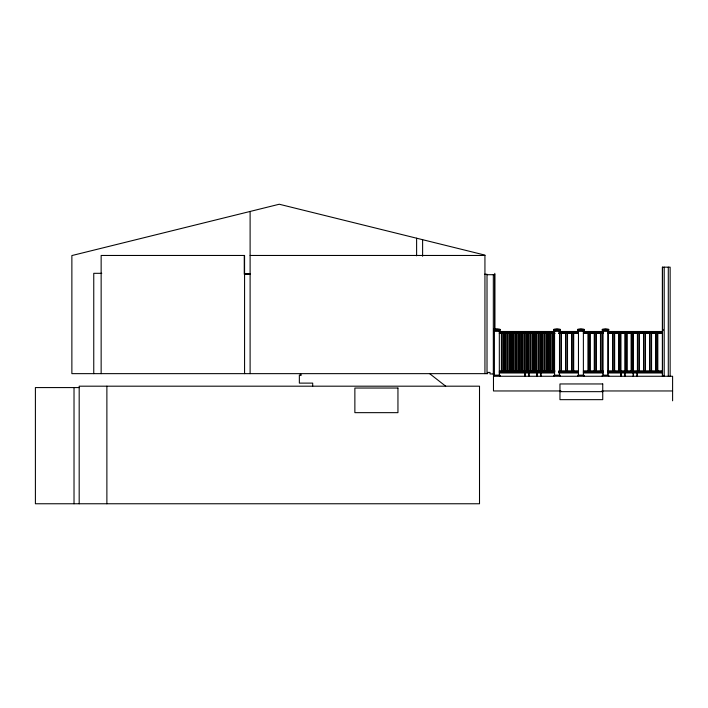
<?xml version="1.0" encoding="UTF-8"?>
<svg xmlns="http://www.w3.org/2000/svg" width="708" height="708" viewBox="0 0 708 708"><rect width="100%" height="100%" fill="white"/><g stroke="black" fill="none" stroke-linecap="round" stroke-linejoin="round"><path stroke-width="1.06" d="M493.635 329.406L496.866 328.866L500.096 329.406L500.096 330.636L493.635 330.636L493.635 329.406L500.096 329.406M553.798 329.406L557.028 328.866L560.267 329.406L560.267 330.636L553.798 330.636L553.798 329.406L560.267 329.406M577.693 329.406L580.923 328.866L584.153 329.406L584.153 330.636L577.693 330.636L577.693 329.406L584.153 329.406M602.278 329.406L605.508 328.866L608.738 329.406L608.738 330.636L602.278 330.636L602.278 329.406L608.738 329.406M250.11 255.464L484.936 255.464M101.766 273.315L93.757 273.315L93.757 373.647M244.57 273.934L250.11 273.934M244.57 274.084L250.11 274.084M484.555 274.244L487.015 274.244L487.015 373.647M487.015 274.704L494.786 274.704M499.326 331.486L554.568 331.486M558.674 331.486L578.463 331.486M583.383 331.486L603.172 331.486M607.561 331.486L662.52 331.486M499.326 331.795L554.568 331.795M558.674 331.795L578.463 331.795M583.383 331.795L603.172 331.795M607.968 331.795L662.52 331.795M499.326 333.026L554.568 333.026M558.674 333.026L578.463 333.026M583.383 333.026L603.172 333.026M607.968 333.026L662.52 333.026M499.326 333.335L555.037 333.335M558.674 333.335L578.463 333.335M583.383 333.335L603.172 333.335M607.561 333.335L662.52 333.335M499.326 371.036L555.037 371.036M558.674 371.036L578.463 371.036M583.383 371.036L603.172 371.036M607.561 371.036L662.52 371.036M499.326 371.346L554.568 371.346M558.674 371.346L578.463 371.346M583.383 371.346L603.172 371.346M607.561 371.346L662.52 371.346M499.326 372.576L554.568 372.576M558.674 372.576L578.463 372.576M583.383 372.576L603.172 372.576M607.968 372.576L662.52 372.576M499.326 372.877L554.568 372.877M558.674 372.877L578.463 372.877M583.383 372.877L603.172 372.877M607.561 372.877L662.52 372.877M301.555 375.036L299.351 375.036L299.351 383.116L312.697 383.116L312.697 386.187M493.476 376.267L672.6 376.267L672.6 400.808M79.517 387.577L35.4 387.577L35.4 503.76L479.511 503.76L479.511 386.187L79.181 386.187L79.181 503.76M560.922 390.958L493.476 390.958L493.476 373.957L490.016 373.957L490.016 372.417L487.626 372.417L487.626 373.647L71.871 373.647L71.871 255.561L279.262 204.24L484.936 255.101L484.936 373.647M601.835 390.958L672.6 390.958M559.957 391.657L602.738 391.657M429.437 373.497L445.677 386.17M493.777 374.098L493.326 374.576L493.326 274.704M670.14 376.267L670.14 267.164L662.369 267.164L662.369 376.267M668.29 267.164L668.29 376.267M664.21 267.164L664.21 376.267M663.024 329.406L663.024 330.636M663.024 375.346L663.024 376.267M662.52 267.164L662.52 376.267M657.723 333.335L657.723 371.036M657.564 333.335L657.564 371.036M656.033 333.335L656.033 371.036M655.874 333.335L655.874 371.036M651.564 333.335L651.564 371.036M651.413 333.335L651.413 371.036M649.873 333.335L649.873 371.036M649.714 333.335L649.723 371.036M645.413 333.335L645.413 371.036M645.254 333.335L645.254 371.036M643.714 333.335L643.714 371.036M643.563 333.335L643.563 371.036M639.253 333.335L639.253 371.036M639.103 333.335L639.103 371.036M637.563 333.335L637.563 371.036M637.412 333.335L637.412 371.036M637.244 372.877L637.244 376.267M637.094 372.877L637.094 376.267M633.394 372.877L633.394 376.267M633.244 372.877L633.244 376.267M633.102 333.335L633.102 371.036M632.943 333.335L632.943 371.036M631.403 333.335L631.412 371.036M631.253 333.335L631.253 371.036M626.943 333.335L626.943 371.036M626.792 333.335L626.792 371.036M625.253 333.335L625.253 371.036M625.102 333.335L625.093 371.036M624.952 372.877L624.952 376.267M624.801 372.877L624.801 376.267M621.102 372.877L621.102 376.267M620.951 372.877L620.951 376.267M620.783 333.335L620.792 371.036M620.633 333.335L620.633 371.036M619.102 333.335L619.102 371.036M618.942 333.335L618.942 371.036M614.633 333.335L614.633 371.036M614.482 333.335L614.482 371.036M612.942 333.335L612.942 371.036M612.783 333.335L612.783 371.036M608.738 376.267L608.738 375.346L602.278 375.346L602.278 376.267M608.429 330.636L608.429 331.176L602.579 331.176L602.579 330.636M608.473 333.335L608.473 371.036M608.429 375.346L602.579 375.346M608.322 333.335L608.322 371.036M607.968 331.176L607.968 375.036M603.048 331.176L603.048 375.036M602.322 333.335L602.322 371.036M602.172 333.335L602.172 371.036M600.632 333.335L600.632 371.036M600.472 333.335L600.472 371.036M596.163 333.335L596.163 371.036M596.012 333.335L596.012 371.036M594.472 333.335L594.472 371.036M594.322 333.335L594.322 371.036M590.012 333.335L590.012 371.036M589.852 333.335L589.852 371.036M588.321 333.335L588.321 371.036M588.162 333.335L588.162 371.036M584.153 376.267L584.153 375.346L577.693 375.346L577.693 376.267M583.843 330.636L583.843 331.176L578.002 331.176L578.002 330.636M583.843 375.346L578.002 375.346M583.383 331.176L583.383 375.036M578.463 331.176L578.463 375.036M573.657 333.335L573.657 371.036M573.507 333.335L573.507 371.036M571.967 333.335L571.967 371.036M571.816 333.335L571.816 371.036M567.506 333.335L567.506 371.036M567.347 333.335L567.347 371.036M565.816 333.335L565.816 371.036M565.657 333.335L565.657 371.036M561.347 333.335L561.347 371.036M561.196 333.335L561.196 371.036M560.267 376.267L560.267 375.346L553.798 375.346L553.798 376.267M559.957 330.636L559.957 331.176L554.107 331.176L554.107 330.636M559.957 375.346L554.107 375.346M559.656 333.335L559.656 371.036M559.497 331.176L559.497 375.036M554.568 331.176L554.568 375.036M553.506 333.335L553.506 371.036M553.346 333.335L553.346 371.036M552.497 333.335L552.497 371.036M552.337 333.335L552.337 371.036M550.797 333.335L550.797 371.036M550.647 333.335L550.647 371.036M549.036 333.335L549.036 371.036M548.886 333.335L548.886 371.036M547.346 333.335L547.346 371.036M547.195 333.335L547.195 371.036M546.337 333.335L546.337 371.036M546.187 333.335L546.187 371.036M544.647 333.335L544.647 371.036M544.487 333.335L544.487 371.036M542.886 333.335L542.886 371.036M542.726 333.335L542.726 371.036M541.186 333.335L541.186 371.036M541.036 333.335L541.036 371.036M540.894 372.877L540.894 376.267M540.744 372.877L540.744 376.267M540.177 333.335L540.177 371.036M540.027 333.335L540.027 371.036M538.487 333.335L538.487 371.036M538.337 333.335L538.337 371.036M537.045 372.877L537.045 376.267M536.894 372.877L536.894 376.267M536.726 333.335L536.726 371.036M536.575 333.335L536.575 371.036M535.036 333.335L535.036 371.036M534.885 333.335L534.885 371.036M534.027 333.335L534.027 371.036M533.876 333.335L533.876 371.036M532.336 333.335L532.336 371.036M532.177 333.335L532.177 371.036M530.575 333.335L530.575 371.036M530.416 333.335L530.416 371.036M528.947 372.877L528.947 376.267M528.876 333.335L528.876 371.036M528.796 372.877L528.796 376.267M528.726 333.335L528.726 371.036M527.867 333.335L527.867 371.036M527.717 333.335L527.717 371.036M526.177 333.335L526.177 371.036M526.026 333.335L526.026 371.036M525.097 372.877L525.097 376.267M524.947 372.877L524.947 376.267M524.416 333.335L524.416 371.036M524.265 333.335L524.265 371.036M522.725 333.335L522.725 371.036M522.566 333.335L522.566 371.036M521.716 333.335L521.716 371.036M521.566 333.335L521.566 371.036M520.026 333.335L520.026 371.036M519.867 333.335L519.867 371.036M518.265 333.335L518.265 371.036M518.106 333.335L518.106 371.036M516.566 333.335L516.566 371.036M516.415 333.335L516.415 371.036M515.557 333.335L515.557 371.036M515.406 333.335L515.406 371.036M513.866 333.335L513.866 371.036M513.716 333.335L513.716 371.036M512.105 333.335L512.105 371.036M511.955 333.335L511.955 371.036M510.415 333.335L510.415 371.036M510.256 333.335L510.256 371.036M509.406 333.335L509.406 371.036M509.247 333.335L509.247 371.036M507.716 333.335L507.716 371.036M507.556 333.335L507.556 371.036M505.955 333.335L505.955 371.036M505.795 333.335L505.795 371.036M504.255 333.335L504.255 371.036M504.105 333.335L504.105 371.036M503.246 333.335L503.246 371.036M503.096 333.335L503.096 371.036M501.556 333.335L501.556 371.036M501.406 333.335L501.406 371.036M500.096 376.267L500.096 375.346L493.635 375.346L493.635 376.267M499.786 330.636L499.786 331.176L493.936 331.176L493.936 330.636M499.786 375.346L493.936 375.346M499.326 331.176L499.326 375.036M494.786 273.315L494.786 329.707M494.635 274.704L494.635 329.707M494.405 331.176L494.405 375.036M422.614 239.685L422.614 256.269M416.614 238.207L416.614 255.827M300.581 373.647L300.581 375.036M250.11 211.453L250.11 373.647M244.57 373.647L244.57 255.464L101.147 255.464L101.147 373.647M244.26 255.464L244.26 274.244M106.881 386.187L106.881 503.76M74.021 387.577L74.021 503.76M602.738 383.957L559.957 383.957L559.957 399.657L602.738 399.657L602.738 383.957M397.949 388.037L354.867 388.037L354.867 412.658L397.949 412.658L397.949 388.037"/></g></svg>
